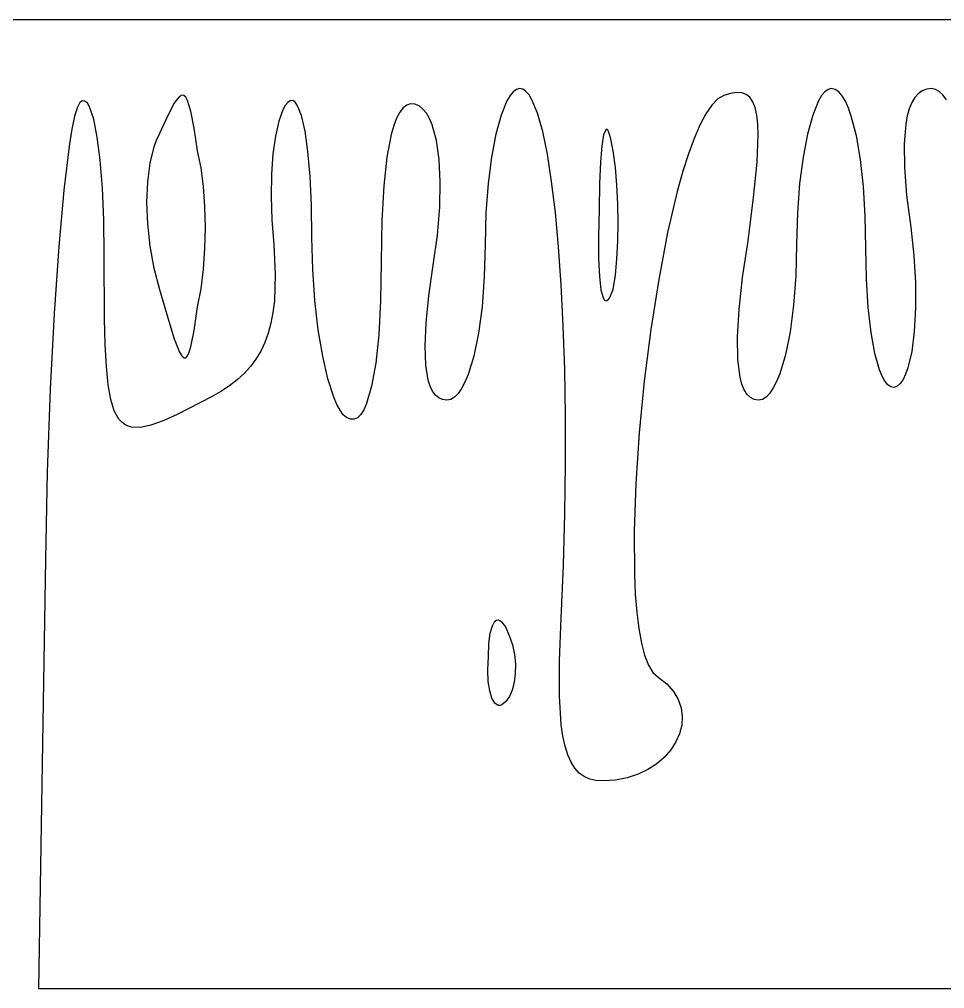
# Model space of a CAD drawing. Extents: x 27 to 7227, y -6929 to 395.
# Drawn here: x 397 to 609.1, y -6135.3 to -5913 of the extents above; entities that cross this region are included whole.
import ezdxf

# ---------------------------------------------------------------- set-up
doc = ezdxf.new("R2010")
doc.units = 0

msp = doc.modelspace()

# ---------------------------------------------------------------- linework, layer by layer
at = {"layer": 'Layer 1'}
for p, q in [((27.4645, -5913.03305), (3627.1245, -5913.03305)), ((510.909028, -5929.090128), (510.17167, -5929.627886)), ((511.6522, -5928.907), (510.909028, -5929.090128)), ((512.386894, -5929.070654), (511.6522, -5928.907)), ((513.102111, -5929.5558), (512.386894, -5929.070654)), ((513.796982, -5930.35372), (513.102111, -5929.5558)), ((582.346478, -5929.090328), (581.60912, -5929.628086)), ((583.08965, -5928.9072), (582.346478, -5929.090328)), ((583.963628, -5929.099242), (583.08965, -5928.9072)), ((584.798073, -5929.662191), (583.963628, -5929.099242)), ((603.950392, -5929.424998), (603.03882, -5930.068757)), ((604.973586, -5929.037037), (603.950392, -5929.424998)), ((606.1084, -5928.9072), (604.973586, -5929.037037)), ((606.991292, -5929.072888), (606.1084, -5928.9072)), ((607.850929, -5929.562974), (606.991292, -5929.072888)), ((608.682661, -5930.366995), (607.850929, -5929.562974)), ((411.431623, -5931.707029), (410.846, -5932.0822)), ((411.996317, -5931.759739), (411.431623, -5931.707029)), ((412.537757, -5932.221726), (411.996317, -5931.759739)), ((433.105257, -5931.322016), (432.471187, -5932.256454)), ((433.674215, -5930.715464), (433.105257, -5931.322016)), ((434.187362, -5930.439123), (433.674215, -5930.715464)), ((434.654, -5930.495319), (434.187362, -5930.439123)), ((435.083431, -5930.886378), (434.654, -5930.495319)), ((435.484957, -5931.614625), (435.083431, -5930.886378)), ((436.2415, -5934.091987), (435.484957, -5931.614625)), ((459.056573, -5931.679816), (458.47095, -5932.0821)), ((459.621267, -5931.65425), (459.056573, -5931.679816)), ((460.162707, -5931.99145), (459.621267, -5931.65425)), ((508.737649, -5931.697528), (507.396646, -5934.9764)), ((509.445939, -5930.502833), (508.737649, -5931.697528)), ((510.17167, -5929.627886), (509.445939, -5930.502833)), ((514.470633, -5931.455692), (513.796982, -5930.35372)), ((515.750787, -5934.536912), (514.470633, -5931.455692)), ((557.074963, -5931.273824), (555.680479, -5932.69002)), ((558.4834, -5930.4948), (557.074963, -5931.273824)), ((560.028267, -5930.023318), (558.4834, -5930.4948)), ((561.39175, -5929.811123), (560.028267, -5930.023318)), ((562.578499, -5929.875656), (561.39175, -5929.811123)), ((563.593166, -5930.234358), (562.578499, -5929.875656)), ((564.440401, -5930.904669), (563.593166, -5930.234358)), ((565.124855, -5931.904029), (564.440401, -5930.904669)), ((580.175099, -5931.697728), (578.834096, -5934.9766)), ((580.883389, -5930.503033), (580.175099, -5931.697728)), ((581.60912, -5929.628086), (580.883389, -5930.503033)), ((585.59066, -5930.57628), (584.798073, -5929.662191)), ((586.339064, -5931.821744), (585.59066, -5930.57628)), ((587.040959, -5933.378816), (586.339064, -5931.821744)), ((602.238869, -5930.965989), (601.550539, -5932.114369)), ((603.03882, -5930.068757), (602.238869, -5930.965989)), ((609.481837, -5931.474486), (608.682661, -5930.366995)), ((410.242355, -5933.180389), (409.625919, -5935.249451)), ((410.846, -5932.0822), (410.242355, -5933.180389)), ((413.053617, -5933.074387), (412.537757, -5932.221726)), ((413.999296, -5935.877317), (413.053617, -5933.074387)), ((432.471187, -5932.256454), (430.970504, -5935.099684)), ((457.35784, -5933.77347), (456.412161, -5936.385714)), ((457.894629, -5932.805118), (457.35784, -5933.77347)), ((458.47095, -5932.0821), (457.894629, -5932.805118)), ((460.678567, -5932.677462), (460.162707, -5931.99145)), ((461.624246, -5935.040119), (460.678567, -5932.677462)), ((484.925149, -5933.322285), (484.146321, -5934.317574)), ((485.764439, -5932.680463), (484.925149, -5933.322285)), ((486.663028, -5932.392109), (485.764439, -5932.680463)), ((487.619752, -5932.457221), (486.663028, -5932.392109)), ((488.63345, -5932.8758), (487.619752, -5932.457221)), ((489.488824, -5933.599787), (488.63345, -5932.8758)), ((490.267459, -5934.574921), (489.488824, -5933.599787)), ((555.680479, -5932.69002), (554.304597, -5934.701532)), ((565.65118, -5933.249881), (565.124855, -5931.904029)), ((566.024025, -5934.959663), (565.65118, -5933.249881)), ((587.69402, -5935.227731), (587.040959, -5933.378816)), ((600.97383, -5933.51157), (600.508742, -5935.155268)), ((601.550539, -5932.114369), (600.97383, -5933.51157)), ((409.625919, -5935.249451), (409.002508, -5938.237061)), ((414.81475, -5940.0197), (413.999296, -5935.877317)), ((430.970504, -5935.099684), (429.09775, -5939.22655)), ((436.998043, -5937.94601), (436.2415, -5934.091987)), ((462.4397, -5938.6306), (461.624246, -5935.040119)), ((483.429117, -5935.66633), (482.774699, -5937.368553)), ((484.146321, -5934.317574), (483.429117, -5935.66633)), ((490.967028, -5935.791901), (490.267459, -5934.574921)), ((491.585208, -5937.241425), (490.967028, -5935.791901)), ((507.396646, -5934.9764), (506.195169, -5939.324975)), ((516.935598, -5938.729695), (515.750787, -5934.536912)), ((554.304597, -5934.701532), (552.951969, -5937.2665)), ((566.248042, -5937.050816), (566.024025, -5934.959663)), ((578.834096, -5934.9766), (577.632619, -5939.325175)), ((588.844337, -5939.722025), (587.69402, -5935.227731)), ((600.508742, -5935.155268), (600.155275, -5937.043138)), ((409.002508, -5938.237061), (408.377934, -5942.090898)), ((437.829, -5943.1953), (436.998043, -5937.94601)), ((456.412161, -5936.385714), (455.652517, -5939.797911)), ((482.774699, -5937.368553), (482.184231, -5939.424244)), ((492.568094, -5940.800898), (491.585208, -5937.241425)), ((531.374278, -5938.325854), (530.893688, -5939.524231)), ((531.636665, -5938.235355), (531.374278, -5938.325854)), ((531.91068, -5938.494834), (531.636665, -5938.235355)), ((532.484288, -5940.096279), (531.91068, -5938.494834)), ((552.951969, -5937.2665), (551.627246, -5940.343067)), ((566.327882, -5939.540781), (566.248042, -5937.050816)), ((600.155275, -5937.043138), (599.783205, -5941.542088)), ((415.481376, -5945.352708), (414.81475, -5940.0197)), ((428.400118, -5940.665416), (427.795504, -5942.291481)), ((429.09775, -5939.22655), (428.400118, -5940.665416)), ((455.652517, -5939.797911), (455.097512, -5943.889138)), ((463.106326, -5943.337287), (462.4397, -5938.6306)), ((482.184231, -5939.424244), (481.199795, -5944.596027)), ((506.195169, -5939.324975), (505.179727, -5944.603729)), ((518.018091, -5943.964278), (516.935598, -5938.729695)), ((530.893688, -5939.524231), (530.487511, -5942.024854)), ((533.0765, -5943.1953), (532.484288, -5940.096279)), ((551.627246, -5940.343067), (550.335079, -5943.889374)), ((566.073634, -5945.786911), (566.327882, -5939.540781)), ((577.632619, -5939.325175), (576.617177, -5944.603929)), ((589.771413, -5945.146497), (588.844337, -5939.722025)), ((408.377934, -5942.090898), (407.148551, -5952.187963)), ((427.795504, -5942.291481), (426.865328, -5946.035445)), ((493.197512, -5945.178925), (492.568094, -5940.800898)), ((530.487511, -5942.024854), (530.174352, -5945.762613)), ((599.783205, -5941.542088), (599.857619, -5946.989817)), ((438.610348, -5947.04161), (437.829, -5943.1953)), ((437.829, -5943.1953), (437.829, -5943.1953)), ((455.097512, -5943.889138), (454.76575, -5948.538472)), ((463.60552, -5949.048562), (463.106326, -5943.337287)), ((481.199795, -5944.596027), (480.48511, -5951.18168)), ((505.179727, -5944.603729), (504.396829, -5950.673134)), ((518.991287, -5950.170897), (518.018091, -5943.964278)), ((533.597398, -5946.968713), (533.0765, -5943.1953)), ((533.0765, -5943.1953), (533.0765, -5943.1953)), ((550.335079, -5943.889374), (549.080119, -5947.863563)), ((576.617177, -5944.603929), (575.834279, -5950.673334)), ((590.456642, -5951.343019), (589.771413, -5945.146497)), ((415.98057, -5951.727512), (415.481376, -5945.352708)), ((426.865328, -5946.035445), (426.307223, -5950.318912)), ((439.168453, -5951.343697), (438.610348, -5947.04161)), ((493.454861, -5950.301093), (493.197512, -5945.178925)), ((530.174352, -5945.762613), (529.972813, -5950.672399)), ((533.969469, -5951.058386), (533.597398, -5946.968713)), ((565.298488, -5953.837576), (566.073634, -5945.786911)), ((599.857619, -5946.989817), (600.378517, -5953.367722)), ((454.76575, -5948.538472), (454.675833, -5953.624992)), ((463.918679, -5955.652806), (463.60552, -5949.048562)), ((549.080119, -5947.863563), (547.867016, -5952.223777)), ((416.293729, -5958.995286), (415.98057, -5951.727512)), ((426.307223, -5950.318912), (426.121187, -5955.002356)), ((439.503316, -5955.962036), (439.168453, -5951.343697)), ((480.48511, -5951.18168), (480.049478, -5959.181205)), ((493.321536, -5956.092988), (493.454861, -5950.301093)), ((504.396829, -5950.673134), (503.892984, -5957.393667)), ((519.848211, -5957.279788), (518.991287, -5950.170897)), ((529.972813, -5950.672399), (529.9015, -5956.6891)), ((534.192711, -5955.334094), (533.969469, -5951.058386)), ((575.834279, -5950.673334), (575.330434, -5957.393867)), ((590.881422, -5958.153463), (590.456642, -5951.343019)), ((407.148551, -5952.187963), (405.984281, -5965.122063)), ((454.675833, -5953.624992), (454.846365, -5959.027776)), ((547.867016, -5952.223777), (545.584986, -5961.934842)), ((564.03965, -5963.8323), (565.298488, -5953.837576)), ((600.378517, -5953.367722), (601.3459, -5960.6572)), ((426.121187, -5955.002356), (426.307223, -5959.94625)), ((439.614937, -5960.7571), (439.503316, -5955.962036)), ((464.0272, -5963.0384), (463.918679, -5955.652806)), ((492.778933, -5962.480195), (493.321536, -5956.092988)), ((534.267125, -5959.665612), (534.192711, -5955.334094)), ((503.892984, -5957.393667), (503.7147, -5964.6258)), ((520.581887, -5965.221188), (519.848211, -5957.279788)), ((529.9015, -5956.6891), (529.712364, -5962.780201)), ((575.330434, -5957.393867), (575.15215, -5964.626)), ((591.02715, -5965.4197), (590.881422, -5958.153463)), ((416.40225, -5967.0072), (416.293729, -5958.995286)), ((426.307223, -5959.94625), (426.865328, -5965.011065)), ((454.846365, -5959.027776), (455.29595, -5964.6259)), ((480.049478, -5959.181205), (479.9022, -5968.5946)), ((534.192711, -5963.922717), (534.267125, -5959.665612)), ((601.3459, -5960.6572), (602.055934, -5967.142073)), ((439.503316, -5965.589364), (439.614937, -5960.7571)), ((491.80845, -5969.3883), (492.778933, -5962.480195)), ((529.712364, -5962.780201), (529.727867, -5967.91322)), ((545.584986, -5961.934842), (543.526198, -5972.687705)), ((405.984281, -5965.122063), (404.931632, -5980.474617)), ((426.865328, -5965.011065), (427.795504, -5970.057274)), ((455.29595, -5964.6259), (455.626162, -5971.563475)), ((464.205484, -5970.411579), (464.0272, -5963.0384)), ((503.7147, -5964.6258), (503.534866, -5972.085812)), ((533.969469, -5967.975183), (534.192711, -5963.922717)), ((562.774611, -5972.237988), (564.03965, -5963.8323)), ((575.15215, -5964.626), (574.972316, -5971.858133)), ((416.482863, -5981.688444), (416.40225, -5967.0072)), ((439.168453, -5970.319303), (439.503316, -5965.589364)), ((521.185339, -5973.925331), (520.581887, -5965.221188)), ((591.171327, -5972.578967), (591.02715, -5965.4197)), ((602.055934, -5967.142073), (602.412502, -5973.3944)), ((479.9022, -5968.5946), (479.756472, -5977.552191)), ((490.80541, -5976.415795), (491.80845, -5969.3883)), ((529.727867, -5967.91322), (529.929405, -5972.023045)), ((533.597398, -5971.692785), (533.969469, -5967.975183)), ((427.795504, -5970.057274), (429.09775, -5974.94535)), ((438.610348, -5974.80739), (439.168453, -5970.319303)), ((455.626162, -5971.563475), (455.407571, -5977.561566)), ((464.709329, -5977.524316), (464.205484, -5970.411579)), ((533.0765, -5974.9453), (533.597398, -5971.692785)), ((503.534866, -5972.085812), (503.020169, -5978.913308)), ((521.65159, -5983.322454), (521.185339, -5973.925331)), ((529.929405, -5972.023045), (530.298375, -5975.044563)), ((543.526198, -5972.687705), (541.727859, -5984.147501)), ((561.956056, -5979.583277), (562.774611, -5972.237988)), ((574.972316, -5971.858133), (574.457619, -5978.578666)), ((591.585255, -5979.087104), (591.171327, -5972.578967)), ((602.412502, -5973.3944), (602.434206, -5979.256052)), ((429.09775, -5974.94535), (430.970504, -5981.496902)), ((437.829, -5978.9141), (438.610348, -5974.80739)), ((530.298375, -5975.044563), (530.816173, -5976.91266)), ((532.223839, -5976.928141), (533.0765, -5974.9453)), ((455.407571, -5977.561566), (455.083754, -5980.240279)), ((465.492227, -5984.190575), (464.709329, -5977.524316)), ((479.756472, -5977.552191), (479.331692, -5985.337758)), ((490.183743, -5982.596825), (490.80541, -5976.415795)), ((530.816173, -5976.91266), (531.125069, -5977.393828)), ((531.125069, -5977.393828), (531.464195, -5977.562223)), ((531.464195, -5977.562223), (531.831227, -5977.409708)), ((531.831227, -5977.409708), (532.223839, -5976.928141)), ((404.931632, -5980.474617), (404.037113, -5997.827045)), ((436.998043, -5984.343228), (437.829, -5978.9141)), ((455.083754, -5980.240279), (454.612271, -5982.722492)), ((503.020169, -5978.913308), (502.207815, -5984.996665)), ((561.583986, -5985.849561), (561.956056, -5979.583277)), ((574.457619, -5978.578666), (573.645265, -5984.648071)), ((592.241029, -5984.813887), (591.585255, -5979.087104)), ((602.434206, -5979.256052), (602.13965, -5984.5689)), ((416.632464, -5987.604738), (416.482863, -5981.688444)), ((430.970504, -5981.496902), (432.471187, -5986.281113)), ((454.612271, -5982.722492), (453.989634, -5985.020994)), ((489.952749, -5987.903487), (490.183743, -5982.596825)), ((436.2415, -5988.116646), (436.998043, -5984.343228)), ((453.989634, -5985.020994), (453.212356, -5987.148575)), ((466.507669, -5990.224319), (465.492227, -5984.190575)), ((502.207815, -5984.996665), (501.135012, -5990.224262)), ((521.973663, -5993.342794), (521.65159, -5983.322454)), ((541.727859, -5984.147501), (540.227175, -5995.979363)), ((573.645265, -5984.648071), (572.572462, -5989.926825)), ((593.110744, -5989.629094), (592.241029, -5984.813887)), ((602.13965, -5984.5689), (601.547438, -5989.174817)), ((432.471187, -5986.281113), (433.674215, -5989.316588)), ((453.212356, -5987.148575), (452.276948, -5989.118026)), ((479.331692, -5985.337758), (478.646463, -5991.895493)), ((561.6584, -5991.018238), (561.583986, -5985.849561)), ((416.898336, -5992.630392), (416.632464, -5987.604738)), ((433.674215, -5989.316588), (434.187362, -5990.184363)), ((435.484957, -5990.215749), (435.867879, -5989.37665)), ((435.867879, -5989.37665), (436.2415, -5988.116646)), ((452.276948, -5989.118026), (451.179922, -5990.942136)), ((490.121731, -5992.307875), (489.952749, -5987.903487)), ((601.547438, -5989.174817), (600.676173, -5992.915675)), ((434.187362, -5990.184363), (434.654, -5990.621931)), ((434.654, -5990.621931), (435.083431, -5990.631618)), ((435.083431, -5990.631618), (435.484957, -5990.215749)), ((451.179922, -5990.942136), (449.91779, -5992.633697)), ((467.709146, -5995.43951), (466.507669, -5990.224319)), ((501.135012, -5990.224262), (499.838968, -5994.484477)), ((562.179298, -5995.070703), (561.6584, -5991.018238)), ((572.572462, -5989.926825), (571.276418, -5994.2754)), ((594.166493, -5993.402501), (593.110744, -5989.629094)), ((417.313036, -5996.809589), (416.898336, -5992.630392)), ((449.91779, -5992.633697), (448.487063, -5994.205497)), ((478.646463, -5991.895493), (477.719387, -5997.169587)), ((490.699991, -5995.782085), (490.121731, -5992.307875)), ((522.144583, -6003.916586), (521.973663, -5993.342794)), ((594.755411, -5994.857836), (594.166493, -5993.402501)), ((600.676173, -5992.915675), (600.14171, -5994.412292)), ((446.884254, -5995.670327), (445.105874, -5997.040978)), ((448.487063, -5994.205497), (446.884254, -5995.670327)), ((469.050149, -5999.650112), (467.709146, -5995.43951)), ((491.145506, -5997.161653), (490.699991, -5995.782085)), ((499.118856, -5996.216933), (498.356887, -5997.665686)), ((499.838968, -5994.484477), (499.118856, -5996.216933)), ((540.227175, -5995.979363), (539.061355, -6007.848426)), ((562.607179, -5996.672544), (562.179298, -5995.070703)), ((570.556306, -5996.057269), (569.794337, -5997.554272)), ((571.276418, -5994.2754), (570.556306, -5996.057269)), ((595.380373, -5996.003887), (594.755411, -5994.857836)), ((596.037891, -5996.824377), (595.380373, -5996.003887)), ((599.54446, -5995.633345), (598.886748, -5996.55907)), ((600.14171, -5994.412292), (599.54446, -5995.633345)), ((404.037113, -5997.827045), (403.347233, -6016.760767)), ((417.909119, -6000.18651), (417.313036, -5996.809589)), ((443.148436, -5998.330239), (441.00845, -5999.5509)), ((445.105874, -5997.040978), (443.148436, -5998.330239)), ((477.719387, -5997.169587), (476.56907, -6001.104234)), ((491.696829, -5998.298212), (491.145506, -5997.161653)), ((492.355122, -5999.188275), (491.696829, -5998.298212)), ((498.356887, -5997.665686), (497.557711, -5998.816782)), ((563.146681, -5997.988355), (562.607179, -5996.672544)), ((563.797804, -5999.015811), (563.146681, -5997.988355)), ((569.794337, -5997.554272), (568.995161, -5998.748967)), ((596.724477, -5997.303027), (596.037891, -5996.824377)), ((597.436642, -5997.423561), (596.724477, -5997.303027)), ((598.1709, -5997.1697), (597.436642, -5997.423561)), ((598.886748, -5996.55907), (598.1709, -5997.1697)), ((418.719143, -6002.805341), (417.909119, -6000.18651)), ((441.00845, -5999.5509), (433.11436, -6003.621967)), ((469.758439, -6001.320555), (469.050149, -5999.650112)), ((493.121548, -5999.828352), (492.355122, -5999.188275)), ((493.99727, -6000.214957), (493.121548, -5999.828352)), ((494.98345, -6000.3446), (493.99727, -6000.214957)), ((495.866342, -6000.170191), (494.98345, -6000.3446)), ((496.725979, -5999.656268), (495.866342, -6000.170191)), ((497.557711, -5998.816782), (496.725979, -5999.656268)), ((564.560548, -5999.752588), (563.797804, -5999.015811)), ((565.434914, -6000.196359), (564.560548, -5999.752588)), ((566.4209, -6000.3448), (565.434914, -6000.196359)), ((567.303792, -6000.161672), (566.4209, -6000.3448)), ((568.163429, -5999.623914), (567.303792, -6000.161672)), ((568.995161, -5998.748967), (568.163429, -5999.623914)), ((419.775662, -6004.710262), (418.719143, -6002.805341)), ((470.48417, -6002.670087), (469.758439, -6001.320555)), ((471.221528, -6003.675454), (470.48417, -6002.670087)), ((475.916009, -6002.551824), (475.214114, -6003.643623)), ((476.56907, -6001.104234), (475.916009, -6002.551824)), ((420.406533, -6005.408815), (419.775662, -6004.710262)), ((429.895179, -6005.072652), (427.117833, -6006.074527)), ((433.11436, -6003.621967), (429.895179, -6005.072652)), ((471.9647, -6004.3134), (471.221528, -6003.675454)), ((472.838678, -6004.714521), (471.9647, -6004.3134)), ((473.673123, -6004.731948), (472.838678, -6004.714521)), ((474.46571, -6004.372657), (473.673123, -6004.731948)), ((475.214114, -6003.643623), (474.46571, -6004.372657)), ((522.157373, -6014.974067), (522.144583, -6003.916586)), ((421.111235, -6005.945459), (420.406533, -6005.408815)), ((421.89384, -6006.325717), (421.111235, -6005.945459)), ((422.758417, -6006.555113), (421.89384, -6006.325717)), ((424.749764, -6006.583408), (422.758417, -6006.555113)), ((427.117833, -6006.074527), (424.749764, -6006.583408)), ((539.061355, -6007.848426), (538.267605, -6019.419824)), ((522.005056, -6026.445472), (522.157373, -6014.974067)), ((403.347233, -6016.760767), (402.9085, -6036.8572)), ((538.267605, -6019.419824), (537.883133, -6030.358693)), ((521.680658, -6038.261037), (522.005056, -6026.445472)), ((537.883133, -6030.358693), (537.945147, -6040.330167)), ((402.9085, -6036.8572), (401.321, -6135.2822)), ((521.1772, -6050.351), (521.680658, -6038.261037)), ((537.945147, -6040.330167), (538.155213, -6044.848485)), ((538.155213, -6044.848485), (538.490853, -6048.99938)), ((538.490853, -6048.99938), (538.956718, -6052.740993)), ((505.388016, -6052.071824), (505.997281, -6051.053281)), ((505.997281, -6051.053281), (506.345516, -6050.807366)), ((506.345516, -6050.807366), (506.718167, -6050.741672)), ((506.718167, -6050.741672), (507.111748, -6050.859688)), ((507.111748, -6050.859688), (507.52277, -6051.164902)), ((507.52277, -6051.164902), (508.383182, -6052.350876)), ((520.772574, -6060.15817), (521.1772, -6050.351)), ((504.61597, -6056.118088), (504.918277, -6053.769395)), ((504.918277, -6053.769395), (505.388016, -6052.071824)), ((508.383182, -6052.350876), (509.2715, -6054.3275)), ((538.956718, -6052.740993), (539.557459, -6056.031467)), ((504.509, -6059.09), (504.61597, -6056.118088)), ((509.2715, -6054.3275), (510.018741, -6056.473106)), ((539.557459, -6056.031467), (540.297727, -6058.828943)), ((510.018741, -6056.473106), (510.48693, -6058.693126)), ((504.353971, -6062.170449), (504.509, -6059.09)), ((504.509, -6059.09), (504.509, -6059.09)), ((510.48693, -6058.693126), (510.694669, -6060.913147)), ((520.767923, -6068.235209), (520.772574, -6060.15817)), ((540.297727, -6058.828943), (541.182172, -6061.091562)), ((504.459391, -6064.832314), (504.353971, -6062.170449)), ((510.694669, -6060.913147), (510.660563, -6063.058756)), ((541.182172, -6061.091562), (542.215446, -6062.777467)), ((542.215446, -6062.777467), (543.4022, -6063.8448)), ((504.788053, -6067.029088), (504.459391, -6064.832314)), ((510.403214, -6065.05554), (509.941227, -6066.829084)), ((510.660563, -6063.058756), (510.403214, -6065.05554)), ((543.4022, -6063.8448), (545.396062, -6065.420285)), ((505.30275, -6068.714262), (504.788053, -6067.029088)), ((509.941227, -6066.829084), (509.293204, -6068.304975)), ((545.396062, -6065.420285), (546.926002, -6067.146924)), ((546.926002, -6067.146924), (548.011784, -6068.989835)), ((505.966275, -6069.841329), (505.30275, -6068.714262)), ((508.47775, -6069.4088), (507.590982, -6070.235106)), ((509.293204, -6068.304975), (508.47775, -6069.4088)), ((521.191153, -6074.712342), (520.767923, -6068.235209)), ((548.011784, -6068.989835), (548.673175, -6070.914136)), ((506.741422, -6070.36378), (505.966275, -6069.841329)), ((507.159226, -6070.38374), (506.741422, -6070.36378)), ((507.590982, -6070.235106), (507.159226, -6070.38374)), ((548.673175, -6070.914136), (548.929941, -6072.884946)), ((548.929941, -6072.884946), (548.801848, -6074.867383)), ((521.571943, -6077.391639), (521.191153, -6074.712342)), ((548.801848, -6074.867383), (548.308663, -6076.826566)), ((522.070169, -6079.719794), (521.571943, -6077.391639)), ((548.308663, -6076.826566), (547.47015, -6078.727613)), ((522.689317, -6081.713085), (522.070169, -6079.719794)), ((546.306076, -6080.535642), (544.836208, -6082.215772)), ((547.47015, -6078.727613), (546.306076, -6080.535642)), ((523.432876, -6083.387791), (522.689317, -6081.713085)), ((544.836208, -6082.215772), (543.08031, -6083.733121)), ((524.304335, -6084.760188), (523.432876, -6083.387791)), ((525.30718, -6085.846557), (524.304335, -6084.760188)), ((541.05815, -6085.052808), (538.789493, -6086.139951)), ((543.08031, -6083.733121), (541.05815, -6085.052808)), ((526.444902, -6086.663174), (525.30718, -6085.846557)), ((527.720987, -6087.226318), (526.444902, -6086.663174)), ((529.138923, -6087.552268), (527.720987, -6087.226318)), ((536.294105, -6086.959668), (533.591752, -6087.477078)), ((538.789493, -6086.139951), (536.294105, -6086.959668)), ((530.7022, -6087.6573), (529.138923, -6087.552268)), ((533.591752, -6087.477078), (530.7022, -6087.6573)), ((401.321, -6135.2822), (793.434, -6135.2822))]:
    msp.add_line(p, q, dxfattribs=at)

doc.saveas('drawing.dxf')
